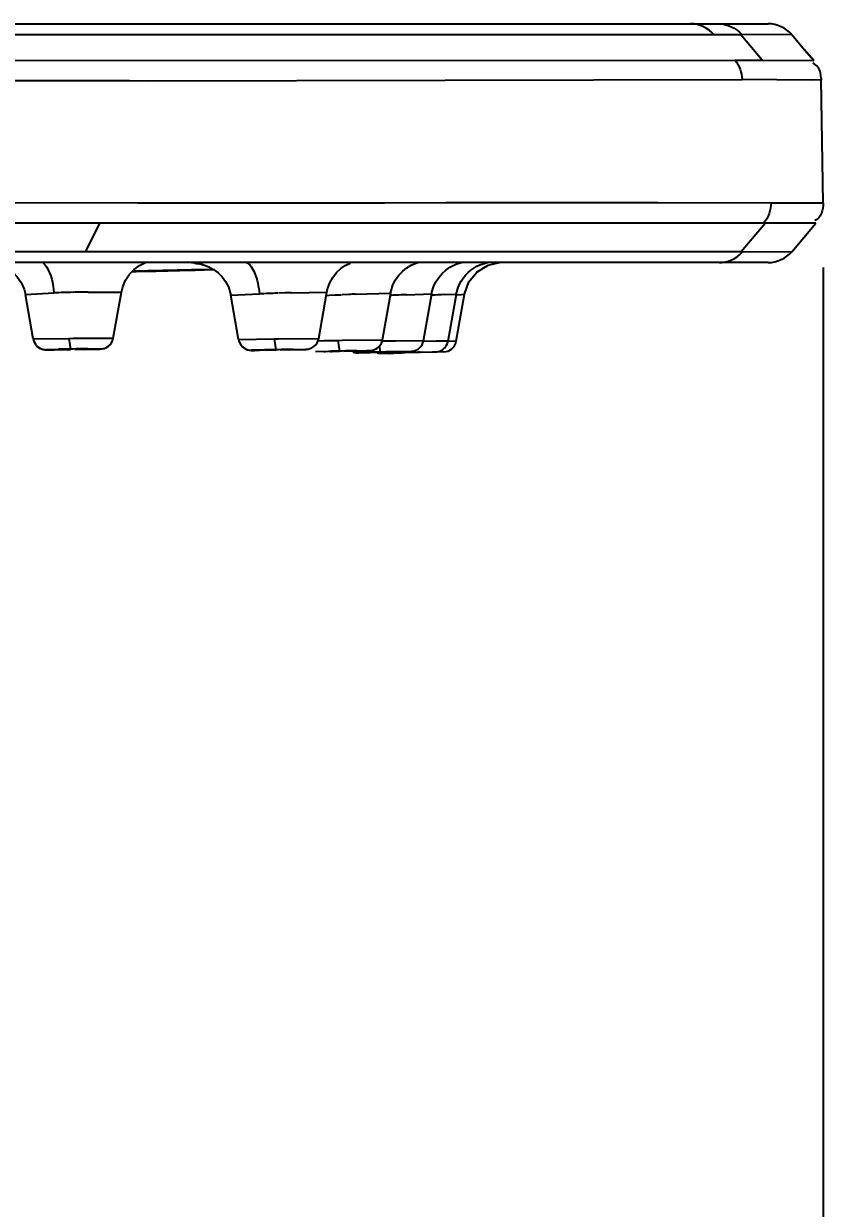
# Model space of a CAD drawing. Header units: millimetres. Extents: x 4625 to 5171, y -2661 to -1889.
# Drawn here: x 4994.4 to 5002.11, y -2126.77 to -2115.35 of the extents above; entities that cross this region are included whole.
import ezdxf

# ---------------------------------------------------------------- set-up
doc = ezdxf.new("R2010")
doc.units = ezdxf.units.MM
doc.header["$LTSCALE"] = 0.1
doc.layers.add('DIM', color=3, linetype='Continuous')
doc.styles.get("Standard").update_dxf_attribs({"font": 'arial.ttf'})
doc.dimstyles.new('ISO-25', dxfattribs={"dimtxt": 2.5, "dimasz": 2.5, "dimexe": 1.25, "dimexo": 0.625, "dimtad": 1, "dimlfac": 5, "dimtxsty": 'Standard', "dimcen": 2.5, "dimadec": 0, "dimazin": 0, "dimtfac": 1, "dimtmove": 0, "dimatfit": 3, "dimfxl": 0, "dimarcsym": 0})

# ---------------------------------------------------------------- blocks, each defined once
blk = doc.blocks.new('*D5')
at = {"layer": 'Defpoints', "color": 0}
for p in [(4952.761, -2117.08), (5002.107, -2117.079), (5002.107, -2136.937)]:
    blk.add_point(p, dxfattribs=at)
at = {"layer": 'DIM', "color": 0, "lineweight": -2}
for p, q in [((4952.761, -2117.705), (4952.761, -2138.187)), ((5002.107, -2117.704), (5002.107, -2138.187)), ((4956.761, -2136.937), (4998.107, -2136.937))]:
    blk.add_line(p, q, dxfattribs=at)
at = {"layer": 'DIM', "color": 0}
for points in [[(4956.761, -2136.271), (4956.761, -2137.604), (4952.761, -2136.937)], [(4998.107, -2136.271), (4998.107, -2137.604), (5002.107, -2136.937)]]:
    blk.add_solid(points, dxfattribs=at)
at = {"layer": 'DIM', "color": 0, "insert": (4977.434, -2134.27), "char_height": 4, "attachment_point": 5}
blk.add_mtext('197', dxfattribs=at)

msp = doc.modelspace()

# ---------------------------------------------------------------- linework, layer by layer
at = {"color": 7, "linetype": 'Continuous'}
for p, q in [((4953.2923, -2115.3532), (5001.576, -2115.3532)), ((5001.0551, -2115.4599), (4983.2471, -2115.4595)), ((5001.312, -2115.4602), (5001.0551, -2115.4599)), ((5001.804, -2115.4583), (5001.3112, -2115.4592)), ((5001.5195, -2115.7059), (5001.312, -2115.4602)), ((5001.8039, -2115.4587), (5001.9274, -2115.6048)), ((4983.339, -2115.7104), (5001.2571, -2115.7051)), ((5001.2571, -2115.7051), (5001.5195, -2115.7059)), ((5001.5195, -2115.7059), (5002.0147, -2115.708)), ((5001.9274, -2115.6048), (5002.0154, -2115.7089)), ((5002.0156, -2115.708), (5001.9278, -2115.6044)), ((5002.0147, -2115.708), (5002.0156, -2115.708)), ((4993.252, -2115.8992), (4995.4231, -2115.9022)), ((4995.4231, -2115.9022), (4995.6008, -2115.9025)), ((4995.6008, -2115.9025), (5001.3256, -2115.8907)), ((5001.9927, -2115.8975), (5001.3258, -2115.8907)), ((5002.0866, -2115.8953), (5001.9927, -2115.8975)), ((5002.0861, -2115.8796), (5002.0806, -2115.8274)), ((5002.0858, -2115.8796), (5002.0867, -2115.8962)), ((5002.0867, -2115.8962), (5002.0866, -2115.8953)), ((5002.1073, -2117.079), (5002.0867, -2115.8958)), ((5000.0926, -2117.0775), (5000.3455, -2117.0773)), ((5000.3455, -2117.0773), (5000.5124, -2117.0774)), ((5000.5124, -2117.0774), (5001.6037, -2117.079)), ((4994.2219, -2117.0778), (4995.5026, -2117.0782)), ((4995.5026, -2117.0782), (4995.5647, -2117.0782)), ((4995.5647, -2117.0782), (4995.8539, -2117.0783)), ((4995.8539, -2117.0783), (4995.8785, -2117.0784)), ((4995.8785, -2117.0784), (4995.8974, -2117.0784)), ((4995.8974, -2117.0784), (4996.1236, -2117.0785)), ((4996.1236, -2117.0785), (4996.5141, -2117.0786)), ((4996.5141, -2117.0786), (4996.5515, -2117.0786)), ((4996.5515, -2117.0786), (4996.7326, -2117.0786)), ((4996.7326, -2117.0786), (4997.1641, -2117.0786)), ((4997.1641, -2117.0786), (4997.2672, -2117.0786)), ((4997.2672, -2117.0786), (4997.7255, -2117.0783)), ((4997.7255, -2117.0783), (4997.881, -2117.0782)), ((4997.881, -2117.0782), (4998.4712, -2117.0778)), ((4998.4712, -2117.0778), (4998.5116, -2117.0778)), ((4998.5116, -2117.0778), (4998.7293, -2117.0778)), ((4998.7293, -2117.0778), (4999.2616, -2117.0779)), ((4999.2616, -2117.0779), (5000.0926, -2117.0775)), ((5001.6037, -2117.079), (5002.1073, -2117.079)), ((4995.1371, -2117.2758), (4977.4343, -2117.276)), ((4995.0013, -2117.5494), (4995.1369, -2117.2765)), ((5001.5327, -2117.2767), (4995.1369, -2117.2766)), ((5001.3153, -2117.5501), (5001.5461, -2117.2768)), ((5001.5461, -2117.2768), (5001.5327, -2117.2767)), ((5002.036, -2117.2771), (5001.546, -2117.2769)), ((5001.8041, -2117.5508), (5002.0359, -2117.2772)), ((4980.2278, -2117.5494), (4995.0012, -2117.5494)), ((4995.0007, -2117.5503), (4995.6975, -2117.5503)), ((4995.6975, -2117.5503), (4997.6762, -2117.5503)), ((4997.6762, -2117.5503), (5001.3152, -2117.5503)), ((5001.3309, -2117.5498), (5001.3156, -2117.5498)), ((5001.3312, -2117.5496), (5001.8041, -2117.5508)), ((5001.5766, -2117.6558), (4953.292, -2117.6558)), ((4995.4233, -2117.7673), (4995.4473, -2117.7428)), ((4995.4466, -2117.7428), (4995.4649, -2117.7424)), ((4995.4622, -2117.7399), (4995.4468, -2117.7403)), ((4995.4476, -2117.7422), (4996.235, -2117.7232)), ((4996.0195, -2117.7268), (4995.4622, -2117.7399)), ((4995.4649, -2117.7424), (4995.4875, -2117.7419)), ((4995.4875, -2117.7419), (4995.6759, -2117.7374)), ((4995.6759, -2117.7374), (4996.0223, -2117.7291)), ((4996.238, -2117.7216), (4996.0195, -2117.7268)), ((4996.0223, -2117.7291), (4996.0538, -2117.7283)), ((4996.1316, -2117.6565), (4996.0237, -2117.6609)), ((4996.0538, -2117.7283), (4996.1424, -2117.7262)), ((4996.1547, -2117.6559), (4996.1316, -2117.6565)), ((4996.1424, -2117.7262), (4996.2403, -2117.7238)), ((4998.2201, -2117.6563), (4998.1996, -2117.6568)), ((4998.2446, -2117.6557), (4998.2201, -2117.6563)), ((4998.6784, -2117.6561), (4998.6185, -2117.6576)), ((4998.6932, -2117.6557), (4998.6784, -2117.6561)), ((4998.6932, -2117.842), (4998.7684, -2117.7479)), ((4994.4185, -2117.9629), (4994.6932, -2117.9477)), ((4994.4941, -2118.392), (4994.4185, -2117.9629)), ((4995.0233, -2117.9392), (4995.3446, -2117.94)), ((4995.2662, -2118.3847), (4995.3446, -2117.94)), ((4996.3981, -2117.971), (4996.6733, -2117.9572)), ((4996.4733, -2118.3979), (4996.3981, -2117.971)), ((4996.9214, -2117.9485), (4996.8585, -2117.9505)), ((4996.984, -2117.9465), (4997.3242, -2117.941)), ((4997.2454, -2118.3881), (4997.3242, -2117.941)), ((4997.3181, -2117.9715), (4997.3461, -2117.9703)), ((4997.3461, -2117.9703), (4997.4086, -2117.9677)), ((4997.4086, -2117.9677), (4997.4653, -2117.9655)), ((4997.536, -2117.9626), (4997.4724, -2117.9651)), ((4997.5976, -2117.9602), (4997.9387, -2117.9505)), ((4997.8595, -2118.3998), (4997.9387, -2117.9505)), ((4998.0899, -2117.9651), (4998.3343, -2117.9568)), ((4998.2547, -2118.4083), (4998.3343, -2117.9568)), ((4998.4575, -2117.9648), (4998.5719, -2117.9604)), ((4998.4922, -2118.4124), (4998.5719, -2117.9604)), ((4998.5713, -2118.4139), (4998.6511, -2117.9615)), ((4998.5771, -2117.965), (4998.6217, -2117.9629)), ((4998.6217, -2117.9629), (4998.6511, -2117.9615)), ((4994.4942, -2118.392), (4994.8381, -2118.3859)), ((4994.8381, -2118.3859), (4994.8795, -2118.3855)), ((4994.8381, -2118.3859), (4994.853, -2118.4892)), ((4994.8795, -2118.3855), (4995.2661, -2118.3847)), ((4996.4734, -2118.3979), (4996.4797, -2118.4206)), ((4996.4735, -2118.3979), (4996.8169, -2118.3918)), ((4996.8169, -2118.3918), (4996.8585, -2118.3913)), ((4996.8169, -2118.3918), (4996.8324, -2118.4951)), ((4996.8585, -2118.3913), (4997.2453, -2118.3881)), ((4997.2358, -2118.4083), (4997.2965, -2118.4073)), ((4997.2965, -2118.4073), (4997.4307, -2118.4052)), ((4997.4307, -2118.4052), (4997.4724, -2118.4046)), ((4997.4307, -2118.4052), (4997.4467, -2118.5085)), ((4997.4724, -2118.4046), (4997.8595, -2118.3998)), ((4997.8558, -2118.4137), (4997.8677, -2118.4135)), ((4997.9854, -2118.4117), (4997.8677, -2118.4135)), ((4998.2547, -2118.4083), (4997.9854, -2118.4117)), ((4998.378, -2118.4142), (4998.2517, -2118.4163)), ((4998.4922, -2118.4124), (4998.378, -2118.4142)), ((4998.5713, -2118.4139), (4998.4974, -2118.4153)), ((4998.5661, -2118.4336), (4998.5713, -2118.4139)), ((4994.7521, -2118.4958), (4994.6196, -2118.4955)), ((4994.6229, -2118.4958), (4994.6354, -2118.496)), ((4994.6321, -2118.496), (4994.649, -2118.4961)), ((4994.6441, -2118.4961), (4994.6655, -2118.4962)), ((4994.6591, -2118.4962), (4994.6972, -2118.4962)), ((4994.7545, -2118.4933), (4994.844, -2118.4931)), ((4994.8645, -2118.4905), (4994.7689, -2118.4925)), ((4994.7689, -2118.4925), (4994.7834, -2118.4927)), ((4994.9084, -2118.4884), (4994.853, -2118.4892)), ((4994.8795, -2118.4903), (4994.8645, -2118.4905)), ((4994.8945, -2118.4927), (4994.9901, -2118.4907)), ((4995.0045, -2118.4899), (4994.9187, -2118.49)), ((4994.9901, -2118.4907), (4994.9756, -2118.4905)), ((4994.9905, -2118.4926), (4995.0568, -2118.4912)), ((4995.0201, -2118.4872), (4995.1448, -2118.4879)), ((4995.0568, -2118.4912), (4995.0887, -2118.4904)), ((4995.0834, -2118.4906), (4995.1053, -2118.49)), ((4995.0887, -2118.4904), (4995.1227, -2118.4894)), ((4995.1227, -2118.4894), (4995.136, -2118.4888)), ((4995.1349, -2118.4889), (4995.1462, -2118.4883)), ((4996.7233, -2118.5003), (4996.5988, -2118.5011)), ((4996.7335, -2118.4986), (4996.8236, -2118.4976)), ((4996.843, -2118.4958), (4996.7478, -2118.498)), ((4996.7478, -2118.498), (4996.7623, -2118.4979)), ((4996.8879, -2118.494), (4996.8324, -2118.4951)), ((4996.8585, -2118.4955), (4996.843, -2118.4958)), ((4996.874, -2118.4968), (4996.9692, -2118.4946)), ((4996.8983, -2118.4949), (4996.8839, -2118.4952)), ((4996.9835, -2118.494), (4996.8983, -2118.4949)), ((4996.9692, -2118.4946), (4996.9547, -2118.4946)), ((4996.9685, -2118.4958), (4997.0827, -2118.4931)), ((4996.9996, -2118.4922), (4997.1246, -2118.4913)), ((4997.0827, -2118.4931), (4997.1083, -2118.4923)), ((4997.1295, -2118.4912), (4997.137, -2118.4904)), ((4997.3381, -2118.513), (4997.2134, -2118.5149)), ((4997.2942, -2118.5139), (4997.3123, -2118.5136)), ((4997.3475, -2118.5119), (4997.438, -2118.5103)), ((4997.4565, -2118.5089), (4997.3617, -2118.5113)), ((4997.3617, -2118.5113), (4997.3761, -2118.5111)), ((4997.5021, -2118.5072), (4997.4467, -2118.5085)), ((4997.4725, -2118.5085), (4997.4565, -2118.5089)), ((4997.4884, -2118.5093), (4997.5832, -2118.5068)), ((4997.5127, -2118.5077), (4997.4978, -2118.5081)), ((4997.5974, -2118.5063), (4997.5127, -2118.5077)), ((4997.5679, -2118.508), (4997.6618, -2118.5057)), ((4997.5832, -2118.5068), (4997.5688, -2118.507)), ((4997.7319, -2118.5204), (4997.6138, -2118.5253)), ((4997.6139, -2118.5049), (4997.7391, -2118.5031)), ((4997.6319, -2118.5239), (4997.7392, -2118.5216)), ((4997.6618, -2118.5057), (4997.7082, -2118.5044)), ((4997.8422, -2118.5175), (4997.7319, -2118.5204)), ((4997.7427, -2118.5208), (4997.8335, -2118.5188)), ((4997.8514, -2118.5177), (4997.7569, -2118.5203)), ((4997.8295, -2118.4662), (4997.8354, -2118.5038)), ((4997.8354, -2118.5038), (4997.8422, -2118.5176)), ((4997.8976, -2118.5161), (4997.8422, -2118.5175)), ((4997.8422, -2118.5296), (4997.905, -2118.5283)), ((4997.9694, -2118.5259), (4997.8512, -2118.5306)), ((4997.8677, -2118.5173), (4997.8514, -2118.5177)), ((4997.8559, -2118.5294), (4997.9682, -2118.5267)), ((4997.8839, -2118.5177), (4997.9785, -2118.5151)), ((4997.9083, -2118.5163), (4997.893, -2118.5168)), ((4997.8931, -2118.5286), (4997.9716, -2118.5266)), ((4998.0094, -2118.5135), (4997.8976, -2118.5161)), ((4997.9002, -2118.5276), (4997.9258, -2118.5313)), ((4997.9926, -2118.5146), (4997.9083, -2118.5163)), ((4997.9259, -2118.5313), (4997.9723, -2118.5301)), ((4997.9785, -2118.5151), (4997.964, -2118.5153)), ((4998.0797, -2118.523), (4997.9694, -2118.5259)), ((4997.9711, -2118.5159), (4998.1071, -2118.5121)), ((4997.98, -2118.526), (4998.0424, -2118.5245)), ((4998.0885, -2118.5229), (4997.9943, -2118.5256)), ((4997.9943, -2118.5256), (4998.0085, -2118.5252)), ((4998.0094, -2118.5135), (4998.1348, -2118.511)), ((4998.0424, -2118.5245), (4998.071, -2118.5238)), ((4998.135, -2118.5215), (4998.0797, -2118.523)), ((4998.1049, -2118.5225), (4998.0885, -2118.5229)), ((4998.1071, -2118.5121), (4998.1233, -2118.5115)), ((4998.1214, -2118.5225), (4998.2158, -2118.5199)), ((4998.1233, -2118.5115), (4998.1334, -2118.5112)), ((4998.1458, -2118.5215), (4998.1303, -2118.5219)), ((4998.2468, -2118.5186), (4998.135, -2118.5215)), ((4998.2299, -2118.5194), (4998.1458, -2118.5215)), ((4998.2158, -2118.5199), (4998.2014, -2118.5202)), ((4998.2048, -2118.5205), (4998.3643, -2118.5159)), ((4998.4515, -2118.5171), (4998.23, -2118.5231)), ((4998.2468, -2118.5186), (4998.3723, -2118.5156)), ((4998.3643, -2118.5159), (4998.3711, -2118.5157))]:
    msp.add_line(p, q, dxfattribs=at)
for points in [[(4994.092, -2117.6558), (4994.1037, -2117.6571), (4994.143, -2117.6648), (4994.1935, -2117.6817), (4994.2461, -2117.7085), (4994.2958, -2117.745), (4994.3406, -2117.7915), (4994.378, -2117.8469), (4994.4058, -2117.9109), (4994.4188, -2117.9628)], [(4995.344, -2117.94), (4995.3564, -2117.8899), (4995.3842, -2117.8252), (4995.422, -2117.7687), (4995.4677, -2117.7214), (4995.5182, -2117.6846), (4995.5707, -2117.658), (4995.5773, -2117.6558)], [(4996.0496, -2117.6622), (4996.0506, -2117.6623), (4996.0652, -2117.6633), (4996.1, -2117.6682), (4996.1432, -2117.6791), (4996.1878, -2117.6966), (4996.2325, -2117.7213), (4996.2753, -2117.7534), (4996.3145, -2117.7931), (4996.3481, -2117.8391), (4996.3747, -2117.8906), (4996.3934, -2117.9471), (4996.3984, -2117.9709)], [(4997.3237, -2117.9409), (4997.3308, -2117.9087), (4997.3516, -2117.8503), (4997.3806, -2117.7981), (4997.4163, -2117.7523), (4997.4572, -2117.7137), (4997.5015, -2117.683), (4997.5474, -2117.6598), (4997.5589, -2117.6558)], [(4997.9382, -2117.9504), (4997.9431, -2117.927), (4997.9611, -2117.8715), (4997.9865, -2117.8211), (4998.0183, -2117.7763), (4998.0551, -2117.7376), (4998.0953, -2117.7058), (4998.1375, -2117.6807), (4998.1801, -2117.6622), (4998.2017, -2117.6558)], [(4998.3338, -2117.9567), (4998.3366, -2117.9422), (4998.3519, -2117.8899), (4998.3738, -2117.842), (4998.4014, -2117.7987), (4998.4338, -2117.7603), (4998.4697, -2117.7277), (4998.5079, -2117.7011), (4998.5472, -2117.6802), (4998.5864, -2117.6649), (4998.6201, -2117.6558)], [(4998.6171, -2117.8355), (4998.6371, -2117.8048), (4998.6598, -2117.7765), (4998.6847, -2117.7509), (4998.7116, -2117.728), (4998.7401, -2117.7081), (4998.7695, -2117.6913), (4998.7994, -2117.6775), (4998.8295, -2117.6668), (4998.8593, -2117.6589), (4998.8764, -2117.6558)], [(4998.7684, -2117.7479), (4998.877, -2117.6794), (4998.9882, -2117.6558)], [(4995.3442, -2117.9403), (4995.3569, -2117.8889), (4995.385, -2117.8239), (4995.4233, -2117.7673)], [(4998.5714, -2117.9603), (4998.5753, -2117.9409), (4998.5858, -2117.9038), (4998.5999, -2117.8686), (4998.6171, -2117.8355)], [(4998.6506, -2117.9614), (4998.6528, -2117.9497), (4998.6932, -2117.842)], [(4994.4942, -2118.3919), (4994.501, -2118.4162), (4994.5172, -2118.4451), (4994.5393, -2118.4679), (4994.5646, -2118.4836), (4994.5893, -2118.4921), (4994.6071, -2118.495), (4994.6164, -2118.4956)], [(4994.4942, -2118.392), (4994.5004, -2118.4143), (4994.5157, -2118.443), (4994.537, -2118.4661), (4994.5617, -2118.4822), (4994.5864, -2118.4914), (4994.6055, -2118.4948), (4994.6152, -2118.4955), (4994.6248, -2118.4958)], [(4995.1442, -2118.4884), (4995.1533, -2118.4877), (4995.1704, -2118.485), (4995.1948, -2118.4767), (4995.219, -2118.4622), (4995.2409, -2118.4407), (4995.2579, -2118.4122), (4995.2583, -2118.4107)], [(4995.1462, -2118.4883), (4995.1573, -2118.4873), (4995.1769, -2118.4833), (4995.2, -2118.4742), (4995.2229, -2118.4591), (4995.2434, -2118.4374), (4995.2591, -2118.4092), (4995.2661, -2118.3847)], [(4996.4797, -2118.4206), (4996.4939, -2118.4475), (4996.5128, -2118.469), (4996.5343, -2118.4846), (4996.557, -2118.4948), (4996.578, -2118.4998), (4996.5914, -2118.5012), (4996.5989, -2118.5014)], [(4996.4798, -2118.4207), (4996.4945, -2118.4484), (4996.5137, -2118.4698), (4996.5355, -2118.4853), (4996.5585, -2118.4953), (4996.5795, -2118.5), (4996.5923, -2118.5012)], [(4997.1083, -2118.4923), (4997.1172, -2118.4919), (4997.1242, -2118.4916), (4997.1309, -2118.4912), (4997.1429, -2118.4897), (4997.1612, -2118.4851), (4997.1804, -2118.477), (4997.1993, -2118.4648), (4997.2166, -2118.4483), (4997.2308, -2118.4283), (4997.241, -2118.4054), (4997.2453, -2118.3881)], [(4997.7343, -2118.5035), (4997.7396, -2118.5032), (4997.745, -2118.5029), (4997.7567, -2118.5015), (4997.7736, -2118.4975), (4997.791, -2118.4905), (4997.8083, -2118.4804), (4997.8244, -2118.4669), (4997.8384, -2118.4503), (4997.8496, -2118.4311), (4997.8573, -2118.4096), (4997.8595, -2118.3998)], [(4998.1334, -2118.5112), (4998.1373, -2118.511), (4998.1434, -2118.5105), (4998.1569, -2118.5085), (4998.172, -2118.5044), (4998.1874, -2118.4979), (4998.2027, -2118.4889), (4998.2172, -2118.4772), (4998.2301, -2118.4631), (4998.2409, -2118.4468), (4998.2491, -2118.4289), (4998.2547, -2118.4083)], [(4998.3711, -2118.5157), (4998.3736, -2118.5156), (4998.3771, -2118.5154), (4998.3859, -2118.5145), (4998.3981, -2118.5122), (4998.4115, -2118.5082), (4998.4245, -2118.5027), (4998.437, -2118.4956), (4998.4488, -2118.4869), (4998.4598, -2118.4766), (4998.4697, -2118.4648), (4998.4782, -2118.4515), (4998.4852, -2118.4368), (4998.4903, -2118.4208), (4998.4921, -2118.4124)], [(4998.4516, -2118.5171), (4998.4918, -2118.5093), (4998.5255, -2118.4904), (4998.5505, -2118.464), (4998.5661, -2118.4336)], [(4996.5989, -2118.5014), (4996.6056, -2118.5015), (4996.6142, -2118.5015), (4996.6251, -2118.5014), (4996.6734, -2118.501)], [(4997.5747, -2118.5202), (4997.591, -2118.5233), (4997.6023, -2118.5241), (4997.6069, -2118.5242), (4997.6102, -2118.5242), (4997.614, -2118.5242), (4997.6319, -2118.5239)], [(4997.7082, -2118.5044), (4997.719, -2118.504), (4997.7343, -2118.5035)], [(4997.8079, -2118.5245), (4997.8227, -2118.5279), (4997.8357, -2118.5294), (4997.8422, -2118.5296)], [(4997.8137, -2118.526), (4997.8285, -2118.5287), (4997.8402, -2118.5296), (4997.8446, -2118.5296), (4997.8468, -2118.5296), (4997.8492, -2118.5296)]]:
    msp.add_lwpolyline(points, dxfattribs=at)
for centre, radius, start, end in [((5001.1336, -2117.3829), 0.2585, 317.12506, 319.76952), ((4995.3137, -2136.4522), 18.515, 91.63356, 91.92053), ((4995.5486, -2144.4885), 26.5547, 91.44387, 91.64585), ((4995.3535, -2136.5726), 18.6363, 91.01503, 91.45736), ((4997.4965, -2138.7504), 20.8094, 91.77702, 92.26739), ((4997.5594, -2137.2664), 19.3285, 91.70577, 91.8915), ((4998.364, -2138.1329), 20.1873, 92.17589, 92.35055), ((4998.8955, -2138.6538), 20.7043, 92.49983, 92.66791), ((4999.3454, -2149.0278), 31.0881, 92.31464, 92.49426), ((5000.8465, -2173.7839), 55.8702, 92.45068, 92.57568), ((4995.2125, -2142.0844), 23.5979, 90.87288, 91.15465), ((4994.7413, -2113.4122), 5.0819, 271.15832, 271.27246), ((4995.0161, -2123.4959), 5.0068, 91.11552, 91.27315), ((4995.2056, -2141.9977), 23.5112, 90.45215, 90.72433), ((4997.563, -2156.0676), 37.5797, 91.11388, 91.28219), ((4997.5697, -2156.624), 38.1361, 90.85651, 91.0244), ((4998.7154, -2173.9493), 55.4553, 91.31083, 91.42485), ((4998.7331, -2174.9096), 56.4157, 91.13673, 91.25027), ((4997.04, -2088.8084), 29.7214, 271.18653, 271.33787)]:
    msp.add_arc(centre, radius, start, end, dxfattribs=at)
for points in [[(5001.055, -2115.46), (5001.0015, -2115.3962), (5000.9123, -2115.3542), (5000.829, -2115.3532)], [(5001.0961, -2115.3532), (5001.1797, -2115.3534), (5001.2694, -2115.3951), (5001.3235, -2115.4588)], [(5001.8042, -2115.4588), (5001.7499, -2115.3951), (5001.6599, -2115.3534), (5001.5761, -2115.3532)], [(5001.2567, -2115.7048), (5001.2988, -2115.7558), (5001.3243, -2115.8246), (5001.3256, -2115.8907)], [(5002.0806, -2115.8274), (5002.0729, -2115.7884), (5002.0442, -2115.7467), (5002.0066, -2115.7341)], [(5001.6037, -2117.0783), (5001.6047, -2117.1485), (5001.5781, -2117.2231), (5001.5327, -2117.2767)], [(5002.1071, -2117.0798), (5002.1077, -2117.1424), (5002.0859, -2117.2296), (5002.0266, -2117.2492)], [(5001.1039, -2117.6558), (5001.1838, -2117.6555), (5001.2687, -2117.6173), (5001.323, -2117.5588)], [(5001.5768, -2117.6558), (5001.6597, -2117.6556), (5001.7486, -2117.6147), (5001.803, -2117.5521)]]:
    msp.add_open_spline(points, degree=3, dxfattribs=at)
for points, knots in [([(4994.5816, -2117.6525), (4994.5975, -2117.6638), (4994.6665, -2117.7489), (4994.6857, -2117.8606), (4994.6932, -2117.9477)], [0, 0, 0, 0, 0.1825163, 1, 1, 1, 1]), ([(4996.5393, -2117.6506), (4996.5819, -2117.6649), (4996.6475, -2117.7791), (4996.6671, -2117.8879), (4996.6733, -2117.9572)], [0, 0, 0, 0, 0.3926399, 1, 1, 1, 1]), ([(4996.8236, -2118.4976), (4996.8252, -2118.4975), (4996.8283, -2118.4975), (4996.8315, -2118.4974), (4996.8331, -2118.4974)], [0, 0, 0, 0, 0.493712, 1, 1, 1, 1]), ([(4997.438, -2118.5103), (4997.4395, -2118.5102), (4997.4425, -2118.5102), (4997.4455, -2118.5101), (4997.4471, -2118.51)], [0, 0, 0, 0, 0.4940277, 1, 1, 1, 1]), ([(4997.8335, -2118.5188), (4997.835, -2118.5188), (4997.8379, -2118.5187), (4997.8408, -2118.5186), (4997.8423, -2118.5186)], [0, 0, 0, 0, 0.4942528, 1, 1, 1, 1]), ([(4998.071, -2118.5238), (4998.0724, -2118.5237), (4998.0753, -2118.5236), (4998.0781, -2118.5236), (4998.0796, -2118.5235)], [0, 0, 0, 0, 0.4943787, 1, 1, 1, 1]), ([(4998.0728, -2118.5093), (4998.0731, -2118.5105), (4998.0737, -2118.5126), (4998.0743, -2118.5147), (4998.0747, -2118.5156)], [0, 0, 0, 0, 0.5358575, 1, 1, 1, 1]), ([(4998.0747, -2118.5156), (4998.0753, -2118.5176), (4998.0762, -2118.5203), (4998.0787, -2118.523), (4998.0797, -2118.523)], [0, 0, 0, 0, 0.6719659, 1, 1, 1, 1])]:
    msp.add_open_spline(points, degree=3, knots=knots, dxfattribs=at)

# ---------------------------------------------------------------- dimensions: what is measured, and where the dimension line sits
at = {"layer": 'DIM'}
dim = msp.add_linear_dim(base=(5002.1073, -2136.9375), p1=(4952.7608, -2117.08), p2=(5002.1073, -2117.079), text='197', dimstyle='ISO-25', override={"dimtxt": 4, "dimasz": 4, "dimlfac": 4, "dimadec": 1, "dimfxl": 1.25}, dxfattribs=at)
dim.commit()
dim.dimension.update_dxf_attribs({"geometry": '*D5', "text_midpoint": (4977.4341, -2134.2702)})

doc.saveas('drawing.dxf')
